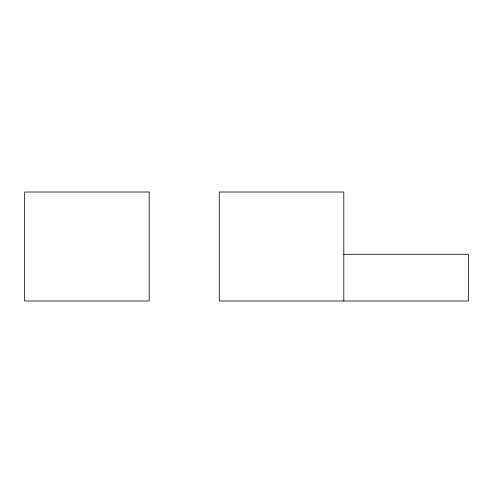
<?xml version="1.0" encoding="UTF-8"?>
<svg xmlns="http://www.w3.org/2000/svg" width="493" height="493" viewBox="0 0 493 493"><rect width="100%" height="100%" fill="white"/><g stroke="black" fill="none" stroke-linecap="round" stroke-linejoin="round"><path stroke-width="0.74" d="M343.8 254.283L468.35 254.283L468.35 300.989L219.256 300.989L219.256 192.011L343.8 192.011L343.8 300.989M149.2 192.011L24.65 192.011L24.65 300.989L149.2 300.989L149.2 192.011"/></g></svg>
